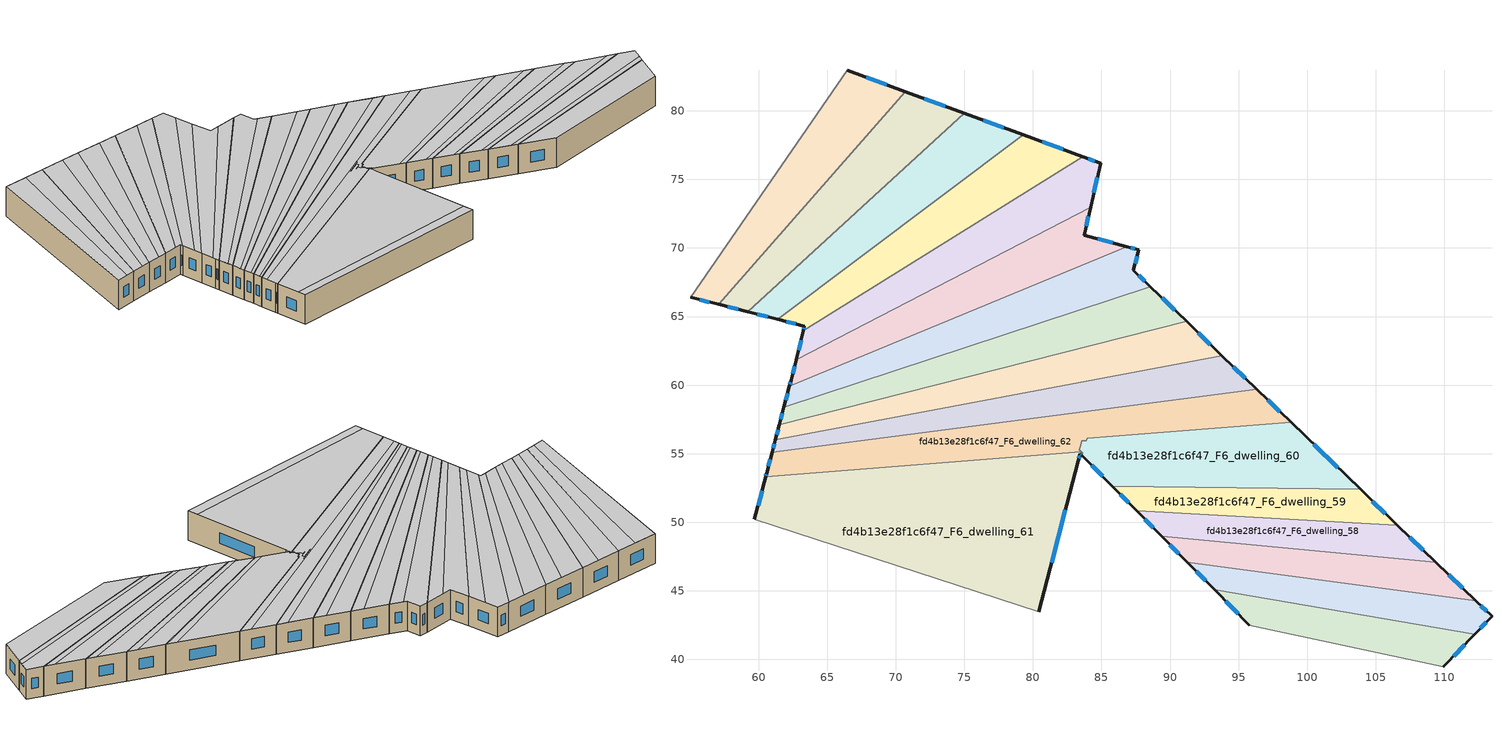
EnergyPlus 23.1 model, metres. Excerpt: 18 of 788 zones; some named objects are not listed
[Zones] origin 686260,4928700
fd4b13e28f1c6f47_F6_dwelling_0
 floor to fd4b13e28f1c6f47_F5_dwelling_0 (EU_floor_Construction): 70.71,81.4 57.08,65.89 55.04,66.4 66.47,82.96 z18
 wall outside (EU_wall_Construction): 55.04,66.4 57.08,65.89 / 70.71,81.4 66.47,82.96 z18:21
 wall to fd4b13e28f1c6f47_F6_dwelling_1 (EU_wall_Construction): 66.47,82.96 55.04,66.4 z18:21
 wall to fd4b13e28f1c6f47_F6_dwelling_71 (EU_wall_Construction): 57.08,65.89 70.71,81.4 z18:21
 window (EU_Window_Construction): 55.7,66.24 56.42,66.05 / 69.34,81.91 67.85,82.45 z18.97:20.03
 ceiling to fd4b13e28f1c6f47_F7_dwelling_12 (EU_floor_Construction): 56.14,66.12 68.78,82.11 66.47,82.96 55.04,66.4 z21
 ceiling to fd4b13e28f1c6f47_F7_dwelling_11 (EU_floor_Construction): 57.08,65.89 70.71,81.4 68.78,82.11 56.14,66.12 z21
fd4b13e28f1c6f47_F6_dwelling_55
 floor to fd4b13e28f1c6f47_F5_dwelling_55 (EU_floor_Construction): 112.22,41.84 109.93,39.47 95.79,42.48 93.24,45.07 z18
 wall outside (EU_wall_Construction): 93.24,45.07 95.79,42.48 / 109.93,39.47 112.22,41.84 z18:21
 wall to fd4b13e28f1c6f47_F6_dwelling_56 (EU_wall_Construction): 112.22,41.84 93.24,45.07 z18:21
 wall to fd4b13e28f1c6f47_F6_dwelling_54 (EU_wall_Construction): 95.79,42.48 109.93,39.47 z18:21
 window (EU_Window_Construction): 94.07,44.23 94.96,43.32 / 110.67,40.24 111.47,41.07 z18.97:20.03
 ceiling adiabatic (EU_roof_Construction): 109.93,39.47 112.22,41.84 93.24,45.07 95.79,42.48 z21
fd4b13e28f1c6f47_F6_dwelling_56
 floor to fd4b13e28f1c6f47_F5_dwelling_56 (EU_floor_Construction): 112.27,44.3 113.47,43.14 112.22,41.84 93.24,45.07 91.25,47.09 z18
 wall outside (EU_wall_Construction): 91.25,47.09 93.24,45.07 / 112.22,41.84 113.47,43.14 112.27,44.3 z18:21
 wall to fd4b13e28f1c6f47_F6_dwelling_57 (EU_wall_Construction): 112.27,44.3 91.25,47.09 z18:21
 window (EU_Window_Construction): 91.89,46.43 92.59,45.72 / 113.08,43.51 112.66,43.92 / 112.62,42.26 113.06,42.72 z18.97:20.03
 ceiling to fd4b13e28f1c6f47_F7_dwelling_67 (EU_floor_Construction): 112.71,42.35 113.47,43.14 112.27,44.3 91.25,47.09 92.75,45.57 z21
 ceiling to fd4b13e28f1c6f47_F7_dwelling_66 (EU_floor_Construction): 112.21,41.84 112.71,42.35 92.75,45.57 93.24,45.07 z21
fd4b13e28f1c6f47_F6_dwelling_57
 floor to fd4b13e28f1c6f47_F5_dwelling_57 (EU_floor_Construction): 109.37,47.09 112.27,44.3 91.25,47.09 89.38,48.99 z18
 wall outside (EU_wall_Construction): 89.38,48.99 91.25,47.09 / 112.27,44.3 109.37,47.09 z18:21
 wall to fd4b13e28f1c6f47_F6_dwelling_58 (EU_wall_Construction): 109.37,47.09 89.38,48.99 z18:21
 window (EU_Window_Construction): 89.98,48.37 90.64,47.71 / 111.33,45.2 110.31,46.19 z18.97:20.03
 ceiling to fd4b13e28f1c6f47_F7_dwelling_68 (EU_floor_Construction): 111.55,44.99 109.37,47.09 89.38,48.99 90.79,47.56 z21
 ceiling to fd4b13e28f1c6f47_F7_dwelling_67 (EU_floor_Construction): 112.27,44.3 111.55,44.99 90.79,47.56 91.25,47.09 z21
fd4b13e28f1c6f47_F6_dwelling_58
 floor to fd4b13e28f1c6f47_F5_dwelling_58 (EU_floor_Construction): 106.57,49.79 109.37,47.09 89.38,48.99 87.56,50.84 z18
 wall outside (EU_wall_Construction): 87.56,50.84 89.38,48.99 / 109.37,47.09 106.57,49.79 z18:21
 wall to fd4b13e28f1c6f47_F6_dwelling_59 (EU_wall_Construction): 106.57,49.79 87.56,50.84 z18:21
 window (EU_Window_Construction): 88.15,50.24 88.79,49.59 / 108.46,47.97 107.48,48.92 z18.97:20.03
 ceiling to fd4b13e28f1c6f47_F7_dwelling_69 (EU_floor_Construction): 108.64,47.8 106.57,49.79 87.56,50.84 88.9,49.47 z21
 ceiling to fd4b13e28f1c6f47_F7_dwelling_68 (EU_floor_Construction): 109.37,47.09 108.64,47.8 88.9,49.47 89.38,48.99 z21
fd4b13e28f1c6f47_F6_dwelling_59
 floor to fd4b13e28f1c6f47_F5_dwelling_59 (EU_floor_Construction): 103.88,52.39 106.57,49.79 87.56,50.84 85.8,52.62 z18
 wall outside (EU_wall_Construction): 85.8,52.62 87.56,50.84 / 106.57,49.79 103.88,52.39 z18:21
 wall to fd4b13e28f1c6f47_F6_dwelling_60 (EU_wall_Construction): 103.88,52.39 85.8,52.62 z18:21
 window (EU_Window_Construction): 86.37,52.04 86.99,51.41 / 105.7,50.64 104.76,51.55 z18.97:20.03
 ceiling to fd4b13e28f1c6f47_F7_dwelling_70 (EU_floor_Construction): 105.83,50.51 103.88,52.39 85.8,52.62 87.07,51.33 z21
 ceiling to fd4b13e28f1c6f47_F7_dwelling_69 (EU_floor_Construction): 106.57,49.79 105.83,50.51 87.07,51.33 87.56,50.84 z21
fd4b13e28f1c6f47_F6_dwelling_60
 floor to fd4b13e28f1c6f47_F5_dwelling_60 (EU_floor_Construction): 103.88,52.39 85.8,52.62 83.58,54.88 83.63,55.04 83.39,55.28 83.48,55.61 83.47,55.63 83.49,55.63 83.58,55.93 83.9,55.96 83.94,56.12 98.81,57.29 z18
 wall outside (EU_wall_Construction): 103.88,52.39 98.81,57.29 / 83.58,54.88 85.8,52.62 z18:21
 wall to fd4b13e28f1c6f47_F6_dwelling_61 (EU_wall_Construction): 83.54,55.13 83.63,55.04 83.58,54.88 z18:21
 wall to fd4b13e28f1c6f47_F6_dwelling_62 (EU_wall_Construction): 98.81,57.29 83.94,56.12 83.9,55.96 83.58,55.93 83.49,55.63 83.47,55.63 83.48,55.61 83.39,55.28 83.54,55.13 z18:21
 window (EU_Window_Construction): 102.24,53.98 100.46,55.7 / 84.3,54.14 85.08,53.35 z18.97:20.03
 ceiling to fd4b13e28f1c6f47_F7_dwelling_0 (EU_floor_Construction): 103.13,53.12 98.81,57.29 83.94,56.12 83.9,55.96 83.58,55.93 83.49,55.63 83.47,55.63 83.48,55.61 83.39,55.28 83.63,55.04 83.58,54.88 85.31,53.12 z21
 ceiling to fd4b13e28f1c6f47_F7_dwelling_70 (EU_floor_Construction): 103.88,52.39 103.13,53.12 85.31,53.12 85.8,52.62 z21
fd4b13e28f1c6f47_F6_dwelling_61
 floor to fd4b13e28f1c6f47_F5_dwelling_61 (EU_floor_Construction): 83.54,55.13 83.63,55.04 83.58,54.88 83.46,55 83.31,54.49 80.43,43.48 59.7,50.21 60.52,53.32 z18
 wall outside (EU_wall_Construction): 80.43,43.48 83.31,54.49 83.46,55 83.58,54.88 / 60.52,53.32 59.7,50.21 z18:21
 wall to fd4b13e28f1c6f47_F6_dwelling_62 (EU_wall_Construction): 83.54,55.13 60.52,53.32 z18:21
 wall to fd4b13e28f1c6f47_F6_dwelling_52 (EU_wall_Construction): 59.7,50.21 80.43,43.48 z18:21
 window (EU_Window_Construction): 83.5,54.96 83.54,54.92 / 83.36,54.65 83.41,54.83 / 81.36,47.05 82.37,50.92 / 60.25,52.31 59.96,51.21 z18.97:20.03
 ceiling to fd4b13e28f1c6f47_F7_dwelling_1 (EU_floor_Construction): 80.73,44.64 83.31,54.49 83.41,54.83 83.46,55 83.58,54.88 83.63,55.04 83.54,55.13 60.52,53.32 59.92,51.03 59.91,51.01 80.7,44.55 80.73,44.63 z21
 ceiling to fd4b13e28f1c6f47_F7_dwelling_63 (EU_floor_Construction): 80.43,43.48 80.7,44.55 59.91,51.01 59.7,50.21 z21
fd4b13e28f1c6f47_F6_dwelling_62
 floor to fd4b13e28f1c6f47_F5_dwelling_62 (EU_floor_Construction): 98.81,57.29 83.94,56.12 83.9,55.96 83.58,55.93 83.49,55.63 83.47,55.63 83.48,55.61 83.39,55.28 83.54,55.13 60.52,53.32 60.59,53.59 60.99,55.09 96.31,59.7 z18
 wall outside (EU_wall_Construction): 60.99,55.09 60.59,53.59 60.52,53.32 / 98.81,57.29 96.31,59.7 z18:21
 wall to fd4b13e28f1c6f47_F6_dwelling_63 (EU_wall_Construction): 96.31,59.7 60.99,55.09 z18:21
 window (EU_Window_Construction): 60.86,54.6 60.72,54.07 / 98,58.07 97.12,58.92 / 60.57,53.5 60.54,53.41 z18.97:20.03
 ceiling to fd4b13e28f1c6f47_F7_dwelling_2 (EU_floor_Construction): 98.03,58.04 96.31,59.7 60.99,55.09 60.84,54.53 z21
 ceiling to fd4b13e28f1c6f47_F7_dwelling_0 (EU_floor_Construction): 98.81,57.29 98.03,58.04 84.12,56.73 84.08,56.58 82.27,56.41 83.76,56.54 83.67,56.24 82.94,56.17 83.34,56.21 83.24,55.86 83.48,55.61 83.47,55.63 83.49,55.63 83.58,55.93 83.9,55.96 83.94,56.12 z21
 ceiling to fd4b13e28f1c6f47_F7_dwelling_1 (EU_floor_Construction): 83.54,55.13 83.39,55.28 83.48,55.61 83.24,55.86 83.34,56.21 82.94,56.17 83.67,56.24 83.76,56.54 82.27,56.41 84.08,56.58 84.12,56.73 60.84,54.53 60.59,53.59 60.52,53.32 z21
fd4b13e28f1c6f47_F6_dwelling_63
 floor to fd4b13e28f1c6f47_F5_dwelling_63 (EU_floor_Construction): 96.31,59.7 60.99,55.09 61.23,56.01 93.78,62.15 z18
 wall outside (EU_wall_Construction): 61.23,56.01 60.99,55.09 / 96.31,59.7 93.78,62.15 z18:21
 wall to fd4b13e28f1c6f47_F6_dwelling_64 (EU_wall_Construction): 93.78,62.15 61.23,56.01 z18:21
 window (EU_Window_Construction): 61.15,55.72 61.07,55.39 / 95.49,60.5 94.6,61.36 z18.97:20.03
 ceiling to fd4b13e28f1c6f47_F7_dwelling_3 (EU_floor_Construction): 95.48,60.5 93.78,62.15 61.23,56.01 61.06,55.38 z21
 ceiling to fd4b13e28f1c6f47_F7_dwelling_2 (EU_floor_Construction): 96.31,59.7 95.48,60.5 61.06,55.38 60.99,55.09 z21
fd4b13e28f1c6f47_F6_dwelling_64
 floor to fd4b13e28f1c6f47_F5_dwelling_64 (EU_floor_Construction): 93.78,62.15 61.23,56.01 61.51,57.09 91.2,64.64 z18
 wall outside (EU_wall_Construction): 61.51,57.09 61.23,56.01 / 93.78,62.15 91.2,64.64 z18:21
 wall to fd4b13e28f1c6f47_F6_dwelling_65 (EU_wall_Construction): 91.2,64.64 61.51,57.09 z18:21
 window (EU_Window_Construction): 61.42,56.74 61.32,56.37 / 92.94,62.96 92.04,63.83 z18.97:20.03
 ceiling to fd4b13e28f1c6f47_F7_dwelling_4 (EU_floor_Construction): 92.9,63 91.2,64.64 61.51,57.09 61.32,56.37 z21
 ceiling to fd4b13e28f1c6f47_F7_dwelling_3 (EU_floor_Construction): 93.78,62.15 92.9,63 61.32,56.37 61.23,56.01 z21
fd4b13e28f1c6f47_F6_dwelling_65
 floor to fd4b13e28f1c6f47_F5_dwelling_65 (EU_floor_Construction): 91.2,64.64 61.51,57.09 61.85,58.38 88.57,67.18 z18
 wall outside (EU_wall_Construction): 61.85,58.38 61.51,57.09 / 91.2,64.64 88.57,67.18 z18:21
 wall to fd4b13e28f1c6f47_F6_dwelling_66 (EU_wall_Construction): 88.57,67.18 61.85,58.38 z18:21
 window (EU_Window_Construction): 61.74,57.97 61.62,57.51 / 90.35,65.46 89.42,66.36 z18.97:20.03
 ceiling to fd4b13e28f1c6f47_F7_dwelling_5 (EU_floor_Construction): 90.27,65.54 88.57,67.18 61.85,58.38 61.63,57.53 z21
 ceiling to fd4b13e28f1c6f47_F7_dwelling_4 (EU_floor_Construction): 91.2,64.64 90.27,65.54 61.63,57.53 61.51,57.09 z21
fd4b13e28f1c6f47_F6_dwelling_66
 floor to fd4b13e28f1c6f47_F5_dwelling_66 (EU_floor_Construction): 87.73,69.86 87.32,68.39 88.57,67.18 61.85,58.38 62.26,59.91 86.83,70.1 z18
 wall outside (EU_wall_Construction): 88.57,67.18 87.32,68.39 87.73,69.86 86.83,70.1 / 62.26,59.91 61.85,58.38 z18:21
 wall to fd4b13e28f1c6f47_F6_dwelling_67 (EU_wall_Construction): 86.83,70.1 62.26,59.91 z18:21
 window (EU_Window_Construction): 88.16,67.57 87.72,68 / 62.13,59.42 61.98,58.88 / 87.44,69.94 87.12,70.02 / 87.45,68.86 87.6,69.38 z18.97:20.03
 ceiling to fd4b13e28f1c6f47_F7_dwelling_6 (EU_floor_Construction): 87.57,68.14 87.32,68.39 87.73,69.86 86.83,70.1 62.26,59.91 62,58.93 z21
 ceiling to fd4b13e28f1c6f47_F7_dwelling_5 (EU_floor_Construction): 88.57,67.18 87.57,68.14 62,58.93 61.85,58.38 z21
fd4b13e28f1c6f47_F6_dwelling_67
 floor to fd4b13e28f1c6f47_F5_dwelling_67 (EU_floor_Construction): 84.2,72.97 83.74,70.94 86.83,70.1 62.26,59.91 62.37,60.34 62.74,61.86 z18
 wall outside (EU_wall_Construction): 62.74,61.86 62.37,60.34 62.26,59.91 / 86.83,70.1 83.74,70.94 84.2,72.97 z18:21
 wall to fd4b13e28f1c6f47_F6_dwelling_68 (EU_wall_Construction): 84.2,72.97 62.74,61.86 z18:21
 window (EU_Window_Construction): 62.33,60.2 62.29,60.05 / 62.62,61.36 62.49,60.83 / 83.89,71.6 84.05,72.31 / 85.83,70.37 84.74,70.67 z18.97:20.03
 ceiling to fd4b13e28f1c6f47_F7_dwelling_6 (EU_floor_Construction): 86.83,70.1 84.73,70.67 62.43,60.6 62.37,60.34 62.26,59.91 z21
 ceiling adiabatic (EU_roof_Construction): 86.83,70.1 83.74,70.94 84.2,72.97 62.74,61.86 62.43,60.6 84.73,70.67 z21
fd4b13e28f1c6f47_F6_dwelling_68
 floor to fd4b13e28f1c6f47_F5_dwelling_68 (EU_floor_Construction): 84.94,76.18 84.2,72.97 62.74,61.86 63.27,63.97 83.62,76.66 z18
 wall outside (EU_wall_Construction): 63.27,63.97 62.74,61.86 / 84.2,72.97 84.94,76.18 83.62,76.66 z18:21
 wall to fd4b13e28f1c6f47_F6_dwelling_69 (EU_wall_Construction): 83.62,76.66 63.27,63.97 z18:21
 window (EU_Window_Construction): 63.1,63.29 62.91,62.54 / 84.51,76.33 84.05,76.51 / 84.44,74.01 84.7,75.14 z18.97:20.03
 ceiling to fd4b13e28f1c6f47_F7_dwelling_8 (EU_floor_Construction): 84.63,74.83 84.94,76.18 83.62,76.66 63.27,63.97 62.95,62.69 z21
 ceiling to fd4b13e28f1c6f47_F7_dwelling_7 (EU_floor_Construction): 84.2,72.97 84.63,74.83 62.95,62.69 62.74,61.86 z21
fd4b13e28f1c6f47_F6_dwelling_69
 floor to fd4b13e28f1c6f47_F5_dwelling_69 (EU_floor_Construction): 83.62,76.66 63.27,63.97 63.35,64.3 61.39,64.79 79.29,78.25 z18
 wall outside (EU_wall_Construction): 61.39,64.79 63.35,64.3 63.27,63.97 / 83.62,76.66 79.29,78.25 z18:21
 wall to fd4b13e28f1c6f47_F6_dwelling_70 (EU_wall_Construction): 79.29,78.25 61.39,64.79 z18:21
 window (EU_Window_Construction): 63.32,64.19 63.29,64.08 / 62.03,64.63 62.71,64.46 / 82.22,77.18 80.69,77.74 z18.97:20.03
 ceiling to fd4b13e28f1c6f47_F7_dwelling_9 (EU_floor_Construction): 81.82,77.32 79.29,78.25 61.39,64.79 62.71,64.46 z21
 ceiling to fd4b13e28f1c6f47_F7_dwelling_8 (EU_floor_Construction): 83.62,76.66 81.82,77.32 62.71,64.46 63.35,64.3 63.27,63.97 z21
fd4b13e28f1c6f47_F6_dwelling_70
 floor to fd4b13e28f1c6f47_F5_dwelling_70 (EU_floor_Construction): 79.29,78.25 61.39,64.79 59.2,65.35 74.98,79.83 z18
 wall outside (EU_wall_Construction): 59.2,65.35 61.39,64.79 / 79.29,78.25 74.98,79.83 z18:21
 wall to fd4b13e28f1c6f47_F6_dwelling_71 (EU_wall_Construction): 74.98,79.83 59.2,65.35 z18:21
 window (EU_Window_Construction): 59.91,65.17 60.68,64.97 / 77.89,78.76 76.38,79.32 z18.97:20.03
 ceiling adiabatic (EU_roof_Construction): 77.44,78.93 74.98,79.83 59.2,65.35 60.44,65.03 z21
 ceiling to fd4b13e28f1c6f47_F7_dwelling_9 (EU_floor_Construction): 79.29,78.25 77.44,78.93 60.44,65.03 61.39,64.79 z21
fd4b13e28f1c6f47_F6_dwelling_71
 floor to fd4b13e28f1c6f47_F5_dwelling_71 (EU_floor_Construction): 74.98,79.83 59.2,65.35 57.08,65.89 70.71,81.4 z18
 wall outside (EU_wall_Construction): 57.08,65.89 59.2,65.35 / 74.98,79.83 70.71,81.4 z18:21
 window (EU_Window_Construction): 57.77,65.71 58.51,65.52 / 73.6,80.34 72.1,80.89 z18.97:20.03
 ceiling to fd4b13e28f1c6f47_F7_dwelling_11 (EU_floor_Construction): 58.25,65.59 73.09,80.53 70.71,81.4 57.08,65.89 z21
 ceiling to fd4b13e28f1c6f47_F7_dwelling_10 (EU_floor_Construction): 74.98,79.83 73.09,80.53 58.25,65.59 59.2,65.35 z21
[Building]
EU S2 Campaign: North Axis=0; Terrain=City; Solar Distribution=FullExterior
[Site:Location]
Bologna: Latitude=44.5; Longitude=11.25; Time Zone=1; Elevation=37
[SizingPeriod:WeatherFileDays]
AnnualSizingPeriod: Begin Month=1; Begin Day of Month=1; End Month=12; End Day of Month=31; Day of Week for Start Day=Monday; Use Weather File Daylight Saving Period=No; Use Weather File Rain and Snow Indicators=No
[MATERIAL]
EU_InternalMass_Material: Roughness=MediumRough; Thickness=0.1; Conductivity=1; Density=1800; Specific Heat=900; Thermal Absorptance=0.9; Solar Absorptance=0.7; Visible Absorptance=0.7
[MATERIAL:NOMASS] Roughness=MediumRough; Thermal Absorptance=0.9; Solar Absorptance=0.7; Visible Absorptance=0.7
Name | Thermal Resistance
EU_wall_NoMass | 0.779417
EU_roof_NoMass | 0.435466
EU_floor_NoMass | 0.588222
[WINDOWMATERIAL:SIMPLEGLAZINGSYSTEM]
EU_Window_SimpleGlazing: UFactor=5.16242; Solar Heat Gain Coefficient=0.85; Visible Transmittance=0.85
[CONSTRUCTION]
EU_wall_Construction: EU_wall_NoMass
EU_roof_Construction: EU_roof_NoMass
EU_floor_Construction: EU_floor_NoMass
EU_Window_Construction: EU_Window_SimpleGlazing
EU_InternalMass_Construction: EU_InternalMass_Material
[ZONE] Type=1; Multiplier=1; Ceiling Height=autocalculate; Floor Area=autocalculate; Part of Total Floor Area=Yes
Name | Volume
fd4b13e28f1c6f47_F6_dwelling_0 | 190.072
fd4b13e28f1c6f47_F6_dwelling_55 | 121.934
fd4b13e28f1c6f47_F6_dwelling_56 | 130.148
fd4b13e28f1c6f47_F6_dwelling_57 | 127.687
fd4b13e28f1c6f47_F6_dwelling_58 | 122.87
fd4b13e28f1c6f47_F6_dwelling_59 | 117.693
fd4b13e28f1c6f47_F6_dwelling_60 | 218.372
fd4b13e28f1c6f47_F6_dwelling_61 | 498.043
fd4b13e28f1c6f47_F6_dwelling_62 | 255.428
fd4b13e28f1c6f47_F6_dwelling_63 | 190.125
fd4b13e28f1c6f47_F6_dwelling_64 | 190.062
fd4b13e28f1c6f47_F6_dwelling_65 | 190.156
fd4b13e28f1c6f47_F6_dwelling_66 | 190
fd4b13e28f1c6f47_F6_dwelling_67 | 190.168
fd4b13e28f1c6f47_F6_dwelling_68 | 190.067
fd4b13e28f1c6f47_F6_dwelling_69 | 190.074
fd4b13e28f1c6f47_F6_dwelling_70 | 190.058
fd4b13e28f1c6f47_F6_dwelling_71 | 190.132
[INTERNALMASS] Construction=EU_InternalMass_Construction
Name | Zone or ZoneList | Surface Area
fd4b13e28f1c6f47_F6_dwelling_0_EU_InternalMass | fd4b13e28f1c6f47_F6_dwelling_0 | 63.3574
fd4b13e28f1c6f47_F6_dwelling_55_EU_InternalMass | fd4b13e28f1c6f47_F6_dwelling_55 | 40.6451
fd4b13e28f1c6f47_F6_dwelling_56_EU_InternalMass | fd4b13e28f1c6f47_F6_dwelling_56 | 43.3824
fd4b13e28f1c6f47_F6_dwelling_57_EU_InternalMass | fd4b13e28f1c6f47_F6_dwelling_57 | 42.5623
fd4b13e28f1c6f47_F6_dwelling_58_EU_InternalMass | fd4b13e28f1c6f47_F6_dwelling_58 | 40.9568
fd4b13e28f1c6f47_F6_dwelling_59_EU_InternalMass | fd4b13e28f1c6f47_F6_dwelling_59 | 39.2308
fd4b13e28f1c6f47_F6_dwelling_60_EU_InternalMass | fd4b13e28f1c6f47_F6_dwelling_60 | 72.7903
fd4b13e28f1c6f47_F6_dwelling_61_EU_InternalMass | fd4b13e28f1c6f47_F6_dwelling_61 | 166.006
fd4b13e28f1c6f47_F6_dwelling_62_EU_InternalMass | fd4b13e28f1c6f47_F6_dwelling_62 | 85.1555
fd4b13e28f1c6f47_F6_dwelling_63_EU_InternalMass | fd4b13e28f1c6f47_F6_dwelling_63 | 63.3752
fd4b13e28f1c6f47_F6_dwelling_64_EU_InternalMass | fd4b13e28f1c6f47_F6_dwelling_64 | 63.3539
fd4b13e28f1c6f47_F6_dwelling_65_EU_InternalMass | fd4b13e28f1c6f47_F6_dwelling_65 | 63.3855
fd4b13e28f1c6f47_F6_dwelling_66_EU_InternalMass | fd4b13e28f1c6f47_F6_dwelling_66 | 63.3336
fd4b13e28f1c6f47_F6_dwelling_67_EU_InternalMass | fd4b13e28f1c6f47_F6_dwelling_67 | 63.3894
fd4b13e28f1c6f47_F6_dwelling_68_EU_InternalMass | fd4b13e28f1c6f47_F6_dwelling_68 | 63.3559
fd4b13e28f1c6f47_F6_dwelling_69_EU_InternalMass | fd4b13e28f1c6f47_F6_dwelling_69 | 63.3578
fd4b13e28f1c6f47_F6_dwelling_70_EU_InternalMass | fd4b13e28f1c6f47_F6_dwelling_70 | 63.3529
fd4b13e28f1c6f47_F6_dwelling_71_EU_InternalMass | fd4b13e28f1c6f47_F6_dwelling_71 | 63.3774
[OTHEREQUIPMENT] Fuel Type=Electricity; Design Level Calculation Method=Watts/Area; Power per Zone Floor Area=1; Fraction Latent=0; Fraction Radiant=0; Fraction Lost=0; Carbon Dioxide Generation Rate=0; EndUse Subcategory=EU_Step8_InternalGains
Name | Zone or ZoneList or Space or SpaceList | Schedule
EU_Step8_InternalGain_fd4b13e28f1c6f47_F6_dwelling_0_f000 | fd4b13e28f1c6f47_F6_dwelling_0 | EU_Step8_GainSchedule_fd4b13e28f1c6f47_F6_dwelling_0_f000
EU_Step8_InternalGain_fd4b13e28f1c6f47_F6_dwelling_55_f000 | fd4b13e28f1c6f47_F6_dwelling_55 | EU_Step8_GainSchedule_fd4b13e28f1c6f47_F6_dwelling_55_f000
EU_Step8_InternalGain_fd4b13e28f1c6f47_F6_dwelling_56_f000 | fd4b13e28f1c6f47_F6_dwelling_56 | EU_Step8_GainSchedule_fd4b13e28f1c6f47_F6_dwelling_56_f000
EU_Step8_InternalGain_fd4b13e28f1c6f47_F6_dwelling_57_f000 | fd4b13e28f1c6f47_F6_dwelling_57 | EU_Step8_GainSchedule_fd4b13e28f1c6f47_F6_dwelling_57_f000
EU_Step8_InternalGain_fd4b13e28f1c6f47_F6_dwelling_58_f000 | fd4b13e28f1c6f47_F6_dwelling_58 | EU_Step8_GainSchedule_fd4b13e28f1c6f47_F6_dwelling_58_f000
EU_Step8_InternalGain_fd4b13e28f1c6f47_F6_dwelling_59_f000 | fd4b13e28f1c6f47_F6_dwelling_59 | EU_Step8_GainSchedule_fd4b13e28f1c6f47_F6_dwelling_59_f000
EU_Step8_InternalGain_fd4b13e28f1c6f47_F6_dwelling_60_f000 | fd4b13e28f1c6f47_F6_dwelling_60 | EU_Step8_GainSchedule_fd4b13e28f1c6f47_F6_dwelling_60_f000
EU_Step8_InternalGain_fd4b13e28f1c6f47_F6_dwelling_61_f000 | fd4b13e28f1c6f47_F6_dwelling_61 | EU_Step8_GainSchedule_fd4b13e28f1c6f47_F6_dwelling_61_f000
EU_Step8_InternalGain_fd4b13e28f1c6f47_F6_dwelling_62_f000 | fd4b13e28f1c6f47_F6_dwelling_62 | EU_Step8_GainSchedule_fd4b13e28f1c6f47_F6_dwelling_62_f000
EU_Step8_InternalGain_fd4b13e28f1c6f47_F6_dwelling_63_f000 | fd4b13e28f1c6f47_F6_dwelling_63 | EU_Step8_GainSchedule_fd4b13e28f1c6f47_F6_dwelling_63_f000
EU_Step8_InternalGain_fd4b13e28f1c6f47_F6_dwelling_64_f000 | fd4b13e28f1c6f47_F6_dwelling_64 | EU_Step8_GainSchedule_fd4b13e28f1c6f47_F6_dwelling_64_f000
EU_Step8_InternalGain_fd4b13e28f1c6f47_F6_dwelling_65_f000 | fd4b13e28f1c6f47_F6_dwelling_65 | EU_Step8_GainSchedule_fd4b13e28f1c6f47_F6_dwelling_65_f000
EU_Step8_InternalGain_fd4b13e28f1c6f47_F6_dwelling_66_f000 | fd4b13e28f1c6f47_F6_dwelling_66 | EU_Step8_GainSchedule_fd4b13e28f1c6f47_F6_dwelling_66_f000
EU_Step8_InternalGain_fd4b13e28f1c6f47_F6_dwelling_67_f000 | fd4b13e28f1c6f47_F6_dwelling_67 | EU_Step8_GainSchedule_fd4b13e28f1c6f47_F6_dwelling_67_f000
EU_Step8_InternalGain_fd4b13e28f1c6f47_F6_dwelling_68_f000 | fd4b13e28f1c6f47_F6_dwelling_68 | EU_Step8_GainSchedule_fd4b13e28f1c6f47_F6_dwelling_68_f000
EU_Step8_InternalGain_fd4b13e28f1c6f47_F6_dwelling_69_f000 | fd4b13e28f1c6f47_F6_dwelling_69 | EU_Step8_GainSchedule_fd4b13e28f1c6f47_F6_dwelling_69_f000
EU_Step8_InternalGain_fd4b13e28f1c6f47_F6_dwelling_70_f000 | fd4b13e28f1c6f47_F6_dwelling_70 | EU_Step8_GainSchedule_fd4b13e28f1c6f47_F6_dwelling_70_f000
EU_Step8_InternalGain_fd4b13e28f1c6f47_F6_dwelling_71_f000 | fd4b13e28f1c6f47_F6_dwelling_71 | EU_Step8_GainSchedule_fd4b13e28f1c6f47_F6_dwelling_71_f000
[ZONEVENTILATION:DESIGNFLOWRATE] Schedule=EU_AlwaysOn; Design Flow Rate Calculation Method=AirChanges/Hour; Air Changes per Hour=0.712058; Ventilation Type=Natural; Fan Pressure Rise=0; Fan Total Efficiency=1; Constant Term Coefficient=1; Temperature Term Coefficient=0; Velocity Term Coefficient=0; Velocity Squared Term Coefficient=0; Minimum Indoor Temperature=-100; Maximum Indoor Temperature=100; Delta Temperature=-100; Minimum Outdoor Temperature=-100; Maximum Outdoor Temperature=100; Maximum Wind Speed=40
Name | Zone or ZoneList or Space or SpaceList
EU_ConstantAir_fd4b13e28f1c6f47_F6_dwelling_0 | fd4b13e28f1c6f47_F6_dwelling_0
EU_ConstantAir_fd4b13e28f1c6f47_F6_dwelling_55 | fd4b13e28f1c6f47_F6_dwelling_55
EU_ConstantAir_fd4b13e28f1c6f47_F6_dwelling_56 | fd4b13e28f1c6f47_F6_dwelling_56
EU_ConstantAir_fd4b13e28f1c6f47_F6_dwelling_57 | fd4b13e28f1c6f47_F6_dwelling_57
EU_ConstantAir_fd4b13e28f1c6f47_F6_dwelling_58 | fd4b13e28f1c6f47_F6_dwelling_58
EU_ConstantAir_fd4b13e28f1c6f47_F6_dwelling_59 | fd4b13e28f1c6f47_F6_dwelling_59
EU_ConstantAir_fd4b13e28f1c6f47_F6_dwelling_60 | fd4b13e28f1c6f47_F6_dwelling_60
EU_ConstantAir_fd4b13e28f1c6f47_F6_dwelling_61 | fd4b13e28f1c6f47_F6_dwelling_61
EU_ConstantAir_fd4b13e28f1c6f47_F6_dwelling_62 | fd4b13e28f1c6f47_F6_dwelling_62
EU_ConstantAir_fd4b13e28f1c6f47_F6_dwelling_63 | fd4b13e28f1c6f47_F6_dwelling_63
EU_ConstantAir_fd4b13e28f1c6f47_F6_dwelling_64 | fd4b13e28f1c6f47_F6_dwelling_64
EU_ConstantAir_fd4b13e28f1c6f47_F6_dwelling_65 | fd4b13e28f1c6f47_F6_dwelling_65
EU_ConstantAir_fd4b13e28f1c6f47_F6_dwelling_66 | fd4b13e28f1c6f47_F6_dwelling_66
EU_ConstantAir_fd4b13e28f1c6f47_F6_dwelling_67 | fd4b13e28f1c6f47_F6_dwelling_67
EU_ConstantAir_fd4b13e28f1c6f47_F6_dwelling_68 | fd4b13e28f1c6f47_F6_dwelling_68
EU_ConstantAir_fd4b13e28f1c6f47_F6_dwelling_69 | fd4b13e28f1c6f47_F6_dwelling_69
EU_ConstantAir_fd4b13e28f1c6f47_F6_dwelling_70 | fd4b13e28f1c6f47_F6_dwelling_70
EU_ConstantAir_fd4b13e28f1c6f47_F6_dwelling_71 | fd4b13e28f1c6f47_F6_dwelling_71
[HVACTEMPLATE:ZONE:IDEALLOADSAIRSYSTEM] System Availability Schedule=EU_AlwaysOn; Maximum Heating Supply Air Temperature=50; Minimum Cooling Supply Air Temperature=13; Maximum Heating Supply Air Humidity Ratio=0.0156; Minimum Cooling Supply Air Humidity Ratio=0.0077; Heating Limit=NoLimit; Cooling Limit=NoLimit; Heating Availability Schedule=EU_AlwaysOn; Cooling Availability Schedule=EU_CoolingOff; Dehumidification Control Type=ConstantSensibleHeatRatio; Cooling Sensible Heat Ratio=0.7; Dehumidification Setpoint=60; Humidification Control Type=None; Humidification Setpoint=30; Outdoor Air Method=None; Outdoor Air Flow Rate per Person=0.00944; Outdoor Air Flow Rate per Zone Floor Area=0; Outdoor Air Flow Rate per Zone=0; Demand Controlled Ventilation Type=None; Outdoor Air Economizer Type=NoEconomizer; Heat Recovery Type=None; Sensible Heat Recovery Effectiveness=0.7; Latent Heat Recovery Effectiveness=0.65
Name | Template Thermostat
fd4b13e28f1c6f47_F6_dwelling_0 | EU_HeatOnly_fd4b13e28f1c6f47_F6_dwelling_0
fd4b13e28f1c6f47_F6_dwelling_55 | EU_HeatOnly_fd4b13e28f1c6f47_F6_dwelling_55
fd4b13e28f1c6f47_F6_dwelling_56 | EU_HeatOnly_fd4b13e28f1c6f47_F6_dwelling_56
fd4b13e28f1c6f47_F6_dwelling_57 | EU_HeatOnly_fd4b13e28f1c6f47_F6_dwelling_57
fd4b13e28f1c6f47_F6_dwelling_58 | EU_HeatOnly_fd4b13e28f1c6f47_F6_dwelling_58
fd4b13e28f1c6f47_F6_dwelling_59 | EU_HeatOnly_fd4b13e28f1c6f47_F6_dwelling_59
fd4b13e28f1c6f47_F6_dwelling_60 | EU_HeatOnly_fd4b13e28f1c6f47_F6_dwelling_60
fd4b13e28f1c6f47_F6_dwelling_61 | EU_HeatOnly_fd4b13e28f1c6f47_F6_dwelling_61
fd4b13e28f1c6f47_F6_dwelling_62 | EU_HeatOnly_fd4b13e28f1c6f47_F6_dwelling_62
fd4b13e28f1c6f47_F6_dwelling_63 | EU_HeatOnly_fd4b13e28f1c6f47_F6_dwelling_63
fd4b13e28f1c6f47_F6_dwelling_64 | EU_HeatOnly_fd4b13e28f1c6f47_F6_dwelling_64
fd4b13e28f1c6f47_F6_dwelling_65 | EU_HeatOnly_fd4b13e28f1c6f47_F6_dwelling_65
fd4b13e28f1c6f47_F6_dwelling_66 | EU_HeatOnly_fd4b13e28f1c6f47_F6_dwelling_66
fd4b13e28f1c6f47_F6_dwelling_67 | EU_HeatOnly_fd4b13e28f1c6f47_F6_dwelling_67
fd4b13e28f1c6f47_F6_dwelling_68 | EU_HeatOnly_fd4b13e28f1c6f47_F6_dwelling_68
fd4b13e28f1c6f47_F6_dwelling_69 | EU_HeatOnly_fd4b13e28f1c6f47_F6_dwelling_69
fd4b13e28f1c6f47_F6_dwelling_70 | EU_HeatOnly_fd4b13e28f1c6f47_F6_dwelling_70
fd4b13e28f1c6f47_F6_dwelling_71 | EU_HeatOnly_fd4b13e28f1c6f47_F6_dwelling_71
[SIZING:ZONE] Zone Cooling Design Supply Air Temperature Input Method=SupplyAirTemperature; Zone Cooling Design Supply Air Temperature=13; Zone Heating Design Supply Air Temperature Input Method=SupplyAirTemperature; Zone Heating Design Supply Air Temperature=50; Zone Cooling Design Supply Air Humidity Ratio=0.008; Zone Heating Design Supply Air Humidity Ratio=0.008; Cooling Design Air Flow Method=DesignDay; Cooling Design Air Flow Rate=0; Cooling Minimum Air Flow per Zone Floor Area=0.000762; Cooling Minimum Air Flow=0; Cooling Minimum Air Flow Fraction=0.2; Heating Design Air Flow Method=DesignDay; Heating Design Air Flow Rate=0; Heating Maximum Air Flow per Zone Floor Area=0.002032; Heating Maximum Air Flow=0.141576; Heating Maximum Air Flow Fraction=0.3; Account for Dedicated Outdoor Air System=No; Dedicated Outdoor Air System Control Strategy=NeutralSupplyAir; Dedicated Outdoor Air Low Setpoint Temperature for Design=autosize; Dedicated Outdoor Air High Setpoint Temperature for Design=autosize; Zone Load Sizing Method=Sensible Load Only No Latent Load; Zone Latent Cooling Design Supply Air Humidity Ratio Input Method=HumidityRatioDifference; Zone Cooling Design Supply Air Humidity Ratio Difference=0.005; Zone Latent Heating Design Supply Air Humidity Ratio Input Method=HumidityRatioDifference; Zone Humidification Design Supply Air Humidity Ratio Difference=0.005
fd4b13e28f1c6f47_F6_dwelling_0; fd4b13e28f1c6f47_F6_dwelling_55; fd4b13e28f1c6f47_F6_dwelling_56; fd4b13e28f1c6f47_F6_dwelling_57; fd4b13e28f1c6f47_F6_dwelling_58; fd4b13e28f1c6f47_F6_dwelling_59; fd4b13e28f1c6f47_F6_dwelling_60; fd4b13e28f1c6f47_F6_dwelling_61; fd4b13e28f1c6f47_F6_dwelling_62; fd4b13e28f1c6f47_F6_dwelling_63; fd4b13e28f1c6f47_F6_dwelling_64; fd4b13e28f1c6f47_F6_dwelling_65; fd4b13e28f1c6f47_F6_dwelling_66; fd4b13e28f1c6f47_F6_dwelling_67; fd4b13e28f1c6f47_F6_dwelling_68; fd4b13e28f1c6f47_F6_dwelling_69; fd4b13e28f1c6f47_F6_dwelling_70; fd4b13e28f1c6f47_F6_dwelling_71
[SCHEDULE:CONSTANT]
Name | Hourly Value
EU_AlwaysOn | 1
EU_CoolingOff | 0
[SCHEDULE:FILE] Column Number=1; Rows to Skip at Top=0; Number of Hours of Data=8760; Column Separator=Comma; Interpolate to Timestep=No; Minutes per Item=60; Adjust Schedule for Daylight Savings=Yes
Name | File
EU_Step8_GainSchedule_fd4b13e28f1c6f47_F6_dwelling_0_f000 | ../../schedules/fd4b13e28f1c6f47/fd4b13e28f1c6f47_F6_dwelling_0_f000_gain.csv
EU_Step8_GainSchedule_fd4b13e28f1c6f47_F6_dwelling_55_f000 | ../../schedules/fd4b13e28f1c6f47/fd4b13e28f1c6f47_F6_dwelling_55_f000_gain.csv
EU_Step8_GainSchedule_fd4b13e28f1c6f47_F6_dwelling_56_f000 | ../../schedules/fd4b13e28f1c6f47/fd4b13e28f1c6f47_F6_dwelling_56_f000_gain.csv
EU_Step8_GainSchedule_fd4b13e28f1c6f47_F6_dwelling_57_f000 | ../../schedules/fd4b13e28f1c6f47/fd4b13e28f1c6f47_F6_dwelling_57_f000_gain.csv
EU_Step8_GainSchedule_fd4b13e28f1c6f47_F6_dwelling_58_f000 | ../../schedules/fd4b13e28f1c6f47/fd4b13e28f1c6f47_F6_dwelling_58_f000_gain.csv
EU_Step8_GainSchedule_fd4b13e28f1c6f47_F6_dwelling_59_f000 | ../../schedules/fd4b13e28f1c6f47/fd4b13e28f1c6f47_F6_dwelling_59_f000_gain.csv
EU_Step8_GainSchedule_fd4b13e28f1c6f47_F6_dwelling_60_f000 | ../../schedules/fd4b13e28f1c6f47/fd4b13e28f1c6f47_F6_dwelling_60_f000_gain.csv
EU_Step8_GainSchedule_fd4b13e28f1c6f47_F6_dwelling_61_f000 | ../../schedules/fd4b13e28f1c6f47/fd4b13e28f1c6f47_F6_dwelling_61_f000_gain.csv
EU_Step8_GainSchedule_fd4b13e28f1c6f47_F6_dwelling_62_f000 | ../../schedules/fd4b13e28f1c6f47/fd4b13e28f1c6f47_F6_dwelling_62_f000_gain.csv
EU_Step8_GainSchedule_fd4b13e28f1c6f47_F6_dwelling_63_f000 | ../../schedules/fd4b13e28f1c6f47/fd4b13e28f1c6f47_F6_dwelling_63_f000_gain.csv
EU_Step8_GainSchedule_fd4b13e28f1c6f47_F6_dwelling_64_f000 | ../../schedules/fd4b13e28f1c6f47/fd4b13e28f1c6f47_F6_dwelling_64_f000_gain.csv
EU_Step8_GainSchedule_fd4b13e28f1c6f47_F6_dwelling_65_f000 | ../../schedules/fd4b13e28f1c6f47/fd4b13e28f1c6f47_F6_dwelling_65_f000_gain.csv
EU_Step8_GainSchedule_fd4b13e28f1c6f47_F6_dwelling_66_f000 | ../../schedules/fd4b13e28f1c6f47/fd4b13e28f1c6f47_F6_dwelling_66_f000_gain.csv
EU_Step8_GainSchedule_fd4b13e28f1c6f47_F6_dwelling_67_f000 | ../../schedules/fd4b13e28f1c6f47/fd4b13e28f1c6f47_F6_dwelling_67_f000_gain.csv
EU_Step8_GainSchedule_fd4b13e28f1c6f47_F6_dwelling_68_f000 | ../../schedules/fd4b13e28f1c6f47/fd4b13e28f1c6f47_F6_dwelling_68_f000_gain.csv
EU_Step8_GainSchedule_fd4b13e28f1c6f47_F6_dwelling_69_f000 | ../../schedules/fd4b13e28f1c6f47/fd4b13e28f1c6f47_F6_dwelling_69_f000_gain.csv
EU_Step8_GainSchedule_fd4b13e28f1c6f47_F6_dwelling_70_f000 | ../../schedules/fd4b13e28f1c6f47/fd4b13e28f1c6f47_F6_dwelling_70_f000_gain.csv
EU_Step8_GainSchedule_fd4b13e28f1c6f47_F6_dwelling_71_f000 | ../../schedules/fd4b13e28f1c6f47/fd4b13e28f1c6f47_F6_dwelling_71_f000_gain.csv
